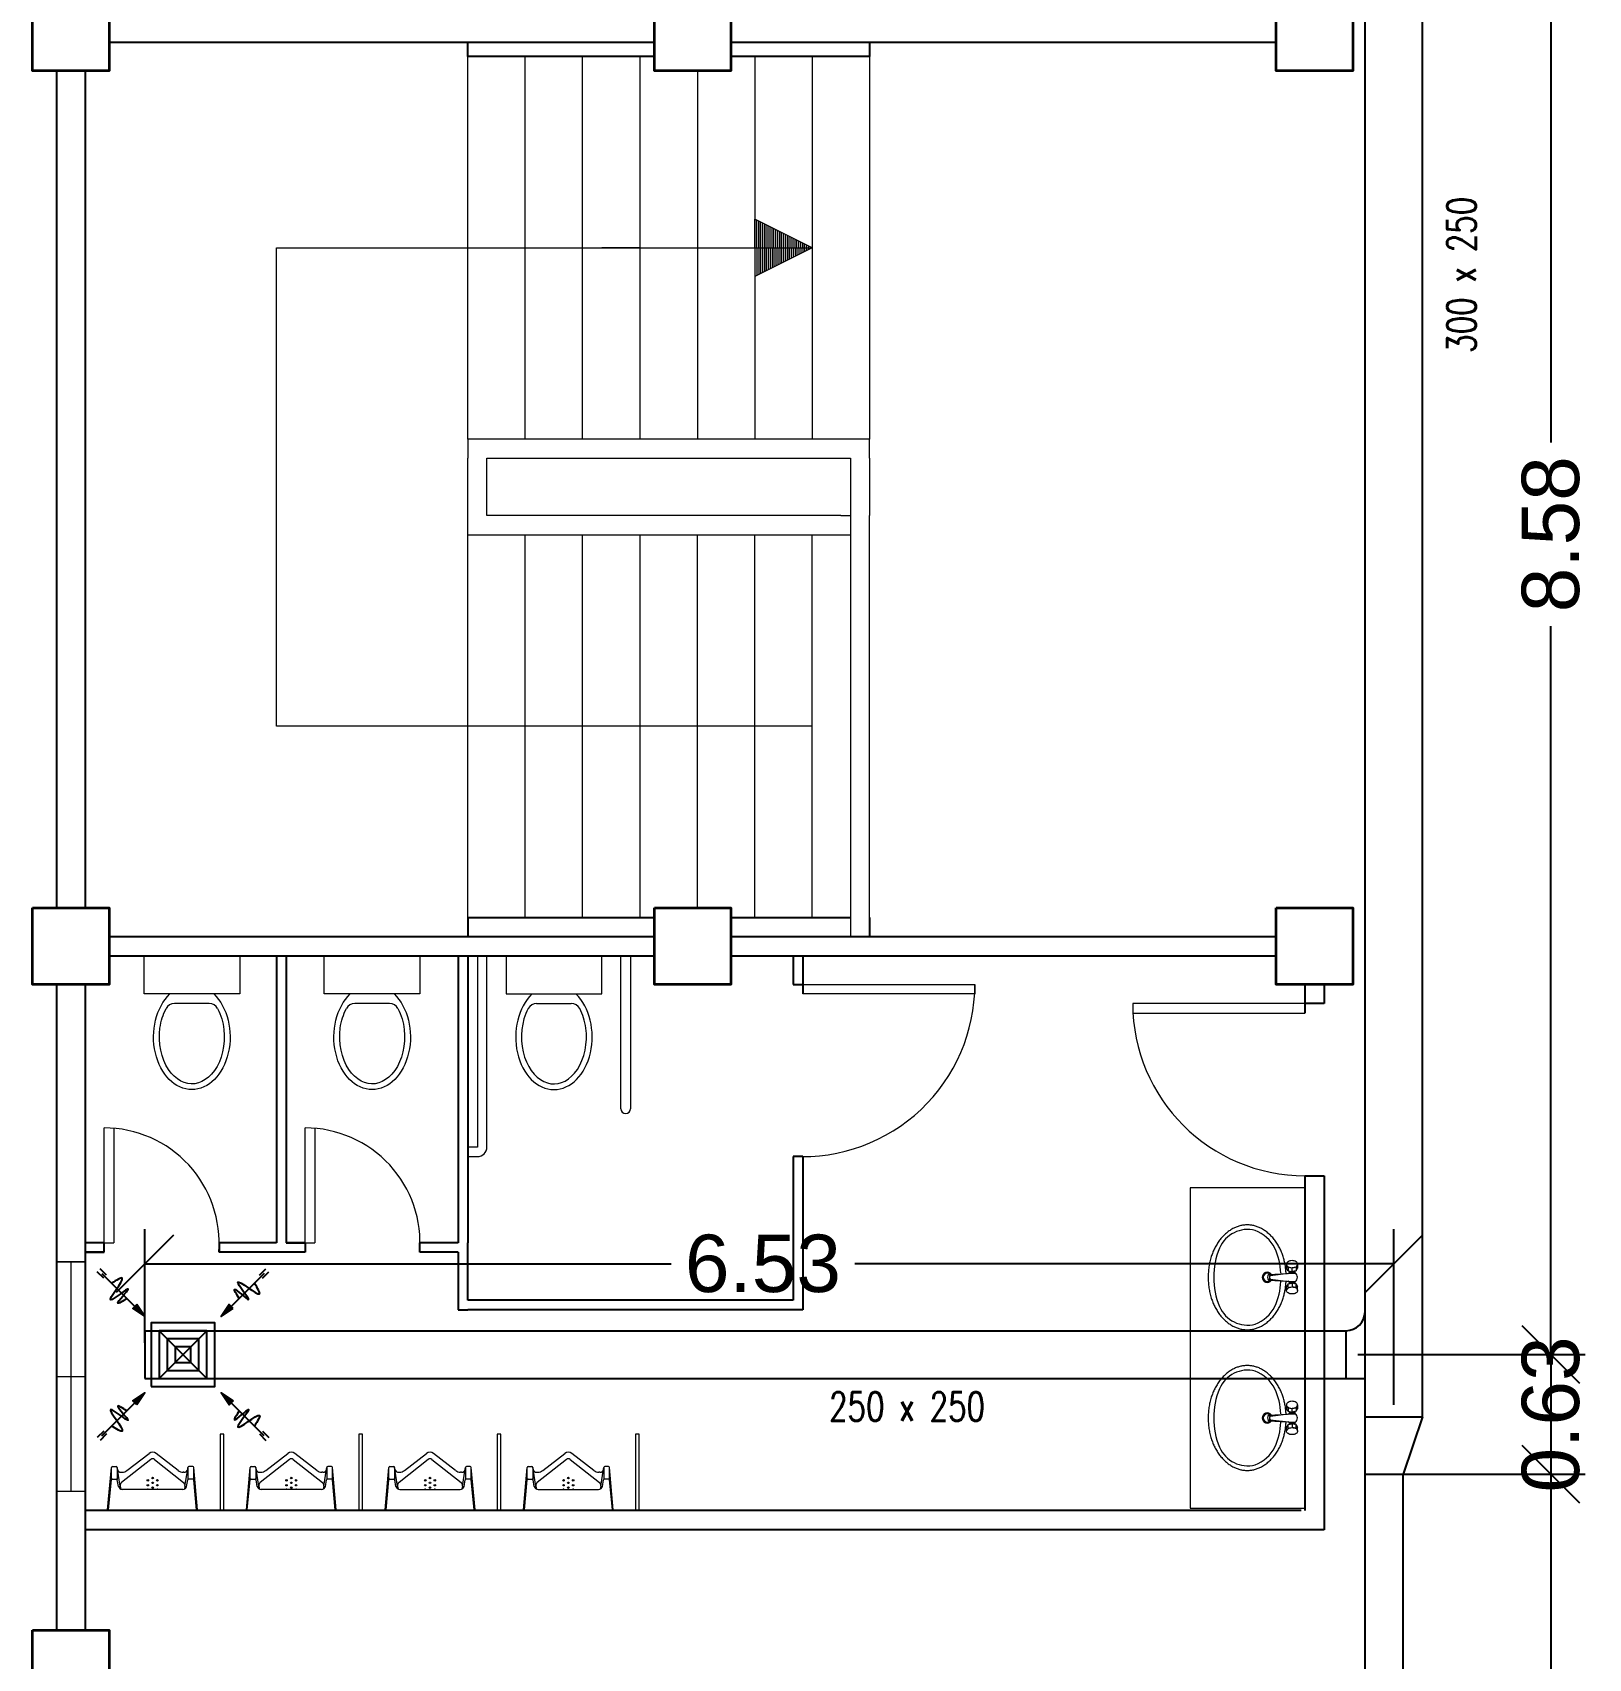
# Model space of a CAD drawing. Header units: millimetres. Extents: x 3 to 434, y 1 to 233.
# Drawn here: x 142.27 to 150.4, y 114.8 to 123.3 of the extents above; entities that cross this region are included whole.
import ezdxf

# ---------------------------------------------------------------- set-up
doc = ezdxf.new("R2010")
doc.units = ezdxf.units.MM
doc.header["$MEASUREMENT"] = 0
doc.linetypes.add('HIDDEN2', pattern=[0.1875, 0.125, -0.0625])
for name, color, linetype in [('AIR', 7, 'Continuous'), ('AIR-00', 8, 'Continuous'), ('AIR-03', 30, 'Continuous'), ('dimen', 7, 'Continuous'), ('ducting label', 7, 'Continuous'), ('exhaust', 1, 'Continuous')]:
    doc.layers.add(name, color=color, linetype=linetype)
doc.styles.add('Arch-Dim', font='simplex.shx', dxfattribs={"width": 0.75})
doc.styles.get("Standard").update_dxf_attribs({"font": 'arial.ttf'})
doc.dimstyles.new('Copy of dimension', dxfattribs={"dimtxt": 0.3, "dimasz": 0.3, "dimexe": 0.18, "dimexo": 0.0625, "dimgap": 0.09, "dimtad": 0, "dimzin": 0, "dimdsep": 46, "dimtxsty": 'Standard', "dimblk": 'OBLIQUE', "dimcen": 0.09, "dimclrd": 256, "dimclre": 256, "dimclrt": 256, "dimadec": 0, "dimazin": 0, "dimtfac": 1, "dimtofl": 0, "dimtmove": 0, "dimatfit": 3, "dimldrblk": 'OBLIQUE', "dimfxl": 1, "dimtolj": 1, "dimtzin": 0, "dimarcsym": 0})

# ---------------------------------------------------------------- blocks, each defined once
blk = doc.blocks.new('GRILL-C-IN')
at = {"layer": 'AIR-00', "ltscale": 3}
for p, q in [((-0.623, 0.601), (-0.674, 0.651)), ((-0.601, 0.623), (-0.651, 0.674)), ((0.601, 0.623), (0.651, 0.674)), ((0.623, 0.601), (0.674, 0.651)), ((-0.637, 0.637), (-0.3, 0.3)), ((0.637, 0.637), (0.3, 0.3)), ((-0.637, -0.637), (-0.3, -0.3)), ((0.637, -0.637), (0.3, -0.3)), ((-0.623, -0.601), (-0.674, -0.651)), ((-0.601, -0.623), (-0.651, -0.674)), ((0.601, -0.623), (0.651, -0.674)), ((0.623, -0.601), (0.674, -0.651))]:
    blk.add_line(p, q, dxfattribs=at)
at = {"layer": 'AIR-00', "color": 50}
for p, q in [((-0.188, 0.187), (0.187, -0.188)), ((0.187, 0.187), (-0.188, -0.188))]:
    blk.add_line(p, q, dxfattribs=at)
at = {"layer": 'AIR-00', "ltscale": 3}
for points in [[(-0.362, 0.393), (-0.393, 0.362), (-0.3, 0.3)], [(0.393, 0.362), (0.362, 0.393), (0.3, 0.3)], [(-0.362, -0.393), (-0.393, -0.362), (-0.3, -0.3)], [(0.393, -0.362), (0.362, -0.393), (0.3, -0.3)]]:
    blk.add_lwpolyline(points, close=True, dxfattribs=at)
at = {"layer": 'AIR-00', "color": 50}
for points in [[(-0.188, -0.188), (0.187, -0.188), (0.187, 0.187), (-0.188, 0.187)], [(-0.125, -0.125), (0.125, -0.125), (0.125, 0.125), (-0.125, 0.125)], [(-0.062, -0.062), (0.062, -0.062), (0.062, 0.062), (-0.062, 0.062)]]:
    blk.add_lwpolyline(points, close=True, dxfattribs=at)
at = {"layer": 'AIR-00', "ltscale": 3}
for points in [[(-0.441, 0.441), (-0.512, 0.404), (-0.432, 0.514), (-0.568, 0.43), (-0.477, 0.6), (-0.561, 0.561)], [(0.441, 0.441), (0.404, 0.512), (0.514, 0.432), (0.43, 0.568), (0.6, 0.477), (0.561, 0.561)], [(-0.441, -0.441), (-0.512, -0.404), (-0.432, -0.514), (-0.568, -0.43), (-0.477, -0.6), (-0.561, -0.561)], [(0.441, -0.441), (0.404, -0.512), (0.514, -0.432), (0.43, -0.568), (0.6, -0.477), (0.561, -0.561)]]:
    blk.add_spline(points, degree=3, dxfattribs=at)
for points in [[(-0.3, 0.3), (-0.362, 0.393), (-0.393, 0.362)], [(0.3, 0.3), (0.393, 0.362), (0.362, 0.393)], [(-0.3, -0.3), (-0.362, -0.393), (-0.393, -0.362)], [(0.3, -0.3), (0.393, -0.362), (0.362, -0.393)]]:
    blk.add_solid(points, dxfattribs=at)
at = {"layer": 'AIR-03', "color": 6}
blk.add_lwpolyline([(-0.25, -0.25), (0.25, -0.25), (0.25, 0.25), (-0.25, 0.25)], close=True, dxfattribs=at)
blk = doc.blocks.new('_Oblique')
at = {"color": 0, "linetype": 'ByBlock', "lineweight": -2}
blk.add_line((-0.5, -0.5), (0.5, 0.5), dxfattribs=at)
blk = doc.blocks.new('*D15')
at = {"layer": 'Defpoints', "color": 0, "transparency": 16777216}
for p in [(149.3846, 124.9611), (149.1346, 116.3857), (150.2056, 116.3857)]:
    blk.add_point(p, dxfattribs=at)
at = {"layer": 'dimen', "lineweight": -2, "transparency": 16777216}
for p, q in [((149.4471, 124.9611), (150.3856, 124.9611)), ((150.2056, 124.9611), (150.2056, 121.1535)), ((150.2056, 116.3857), (150.2056, 120.1932)), ((149.1971, 116.3857), (150.3856, 116.3857))]:
    blk.add_line(p, q, dxfattribs=at)
at = {"layer": 'dimen', "lineweight": -2, "transparency": 16777216, "xscale": 0.3, "yscale": 0.3, "zscale": 0.3}
for p, rotation in [((150.2056, 124.9611), 90), ((150.2056, 116.3857), 270)]:
    blk.add_blockref('_Oblique', p, dxfattribs=dict(at, rotation=rotation))
at = {"layer": 'dimen', "transparency": 16777216, "insert": (150.2056, 120.6734), "char_height": 0.3, "attachment_point": 5, "rotation": 90}
blk.add_mtext('\\A1;8.58', dxfattribs=at)
blk = doc.blocks.new('*D16')
at = {"layer": 'Defpoints', "color": 0, "transparency": 16777216}
for p in [(149.1346, 116.3857), (149.3346, 115.7607), (150.2056, 115.7607)]:
    blk.add_point(p, dxfattribs=at)
at = {"layer": 'dimen', "lineweight": -2, "transparency": 16777216}
for p, q in [((149.1971, 116.3857), (150.3856, 116.3857)), ((150.2056, 116.3857), (150.2056, 115.7607)), ((149.3971, 115.7607), (150.3856, 115.7607))]:
    blk.add_line(p, q, dxfattribs=at)
at = {"layer": 'dimen', "lineweight": -2, "transparency": 16777216, "xscale": 0.3, "yscale": 0.3, "zscale": 0.3}
for p, rotation in [((150.2056, 116.3857), 90), ((150.2056, 115.7607), 270)]:
    blk.add_blockref('_Oblique', p, dxfattribs=dict(at, rotation=rotation))
at = {"layer": 'dimen', "transparency": 16777216, "insert": (150.2056, 116.0732), "char_height": 0.3, "attachment_point": 5, "rotation": 90}
blk.add_mtext('\\A1;0.63', dxfattribs=at)
blk = doc.blocks.new('*D17')
at = {"layer": 'Defpoints', "color": 0, "transparency": 16777216}
for p in [(149.3346, 115.7607), (149.5346, 111.7817), (150.2056, 111.7817)]:
    blk.add_point(p, dxfattribs=at)
at = {"layer": 'dimen', "lineweight": -2, "transparency": 16777216}
for p, q in [((149.3971, 115.7607), (150.3856, 115.7607)), ((150.2056, 115.7607), (150.2056, 114.251)), ((150.2056, 111.7817), (150.2056, 113.2914)), ((149.5971, 111.7817), (150.3856, 111.7817))]:
    blk.add_line(p, q, dxfattribs=at)
at = {"layer": 'dimen', "lineweight": -2, "transparency": 16777216, "xscale": 0.3, "yscale": 0.3, "zscale": 0.3}
for p, rotation in [((150.2056, 115.7607), 90), ((150.2056, 111.7817), 270)]:
    blk.add_blockref('_Oblique', p, dxfattribs=dict(at, rotation=rotation))
at = {"layer": 'dimen', "transparency": 16777216, "insert": (150.2056, 113.7712), "char_height": 0.3, "attachment_point": 5, "rotation": 90}
blk.add_mtext('\\A1;3.98', dxfattribs=at)
blk = doc.blocks.new('*D22')
at = {"layer": 'Defpoints', "color": 0, "transparency": 16777216}
for p in [(142.8583, 116.8607), (142.8583, 116.3857), (149.3846, 116.0607)]:
    blk.add_point(p, dxfattribs=at)
at = {"layer": 'dimen', "lineweight": -2, "transparency": 16777216}
for p, q in [((142.8583, 116.4482), (142.8583, 117.0407)), ((149.3846, 116.1232), (149.3846, 117.0407)), ((142.8583, 116.8607), (145.6076, 116.8607)), ((149.3846, 116.8607), (146.5685, 116.8607))]:
    blk.add_line(p, q, dxfattribs=at)
at = {"layer": 'dimen', "lineweight": -2, "transparency": 16777216, "xscale": 0.3, "yscale": 0.3, "zscale": 0.3, "rotation": 180}
blk.add_blockref('_Oblique', (142.8583, 116.8607), dxfattribs=at)
at = {"layer": 'dimen', "lineweight": -2, "transparency": 16777216, "xscale": 0.3, "yscale": 0.3, "zscale": 0.3}
blk.add_blockref('_Oblique', (149.3846, 116.8607), dxfattribs=at)
at = {"layer": 'dimen', "transparency": 16777216, "insert": (146.088, 116.8607), "char_height": 0.3, "attachment_point": 5}
blk.add_mtext('\\A1;6.53', dxfattribs=at)

msp = doc.modelspace()

# ---------------------------------------------------------------- linework, layer by layer
at = {"color": 8, "lineweight": 25}
for p, q in [((142.6708, 123.2456), (145.5208, 123.2456)), ((145.9208, 123.2456), (148.7708, 123.2456)), ((142.3958, 123.0956), (142.3958, 118.7206)), ((142.5458, 123.0956), (142.5458, 118.7206)), ((142.6708, 118.5706), (145.5208, 118.5706)), ((145.9208, 118.5706), (148.7708, 118.5706)), ((142.6708, 118.4706), (145.5208, 118.4706)), ((143.5458, 118.4706), (143.5458, 116.9706)), ((143.5958, 118.4706), (143.5958, 116.9706)), ((144.4958, 118.4706), (144.4958, 116.9706)), ((144.5458, 118.4706), (144.5458, 116.9706)), ((145.9208, 118.4706), (148.7708, 118.4706)), ((146.2458, 118.4706), (146.2458, 118.3206)), ((146.2958, 118.4706), (146.2958, 118.2706)), ((142.3958, 118.3206), (142.3958, 114.9456)), ((142.5458, 118.3206), (142.5458, 114.9456)), ((146.2458, 118.3206), (146.2958, 118.3206)), ((148.9208, 118.3206), (148.9208, 118.1706)), ((149.0208, 118.3206), (149.0208, 118.2206)), ((149.0208, 118.2206), (148.9208, 118.2206)), ((146.2458, 117.422), (146.2458, 116.6706)), ((146.2958, 117.4206), (146.2458, 117.4206)), ((146.2958, 117.4206), (146.2958, 116.6206)), ((148.9208, 117.3206), (148.9208, 115.5706)), ((148.9208, 117.3206), (149.0208, 117.3206)), ((149.0208, 117.3206), (149.0208, 115.4706)), ((142.6458, 116.9706), (142.5458, 116.9706)), ((142.6458, 116.9206), (142.6458, 116.9706)), ((143.5458, 116.9706), (143.2437, 116.9706)), ((143.2458, 116.9706), (143.2458, 116.9206)), ((143.6958, 116.9706), (143.5958, 116.9706)), ((143.5958, 116.9706), (143.6958, 116.9706)), ((143.6958, 116.9706), (143.6958, 116.9206)), ((144.4958, 116.9706), (144.2958, 116.9706)), ((144.2958, 116.9206), (144.2958, 116.9706)), ((144.5458, 116.6706), (144.5458, 116.9706)), ((142.6458, 116.9206), (142.5458, 116.9206)), ((142.5458, 116.9206), (142.6458, 116.9206)), ((143.5458, 116.9206), (143.2458, 116.9206)), ((143.6958, 116.9206), (143.5458, 116.9206)), ((144.4958, 116.9206), (144.2958, 116.9206)), ((144.4958, 116.9206), (144.4958, 116.6206)), ((144.4958, 116.6206), (144.5458, 116.6206)), ((146.2458, 116.6706), (144.5458, 116.6706)), ((146.2958, 116.6206), (144.5458, 116.6206)), ((148.9008, 115.5706), (142.5458, 115.5706)), ((149.0208, 115.4706), (142.5458, 115.4706))]:
    msp.add_line(p, q, dxfattribs=at)
at = {"color": 8, "lineweight": -2}
for p, q in [((144.5458, 123.1706), (144.5458, 123.2456)), ((146.6458, 123.2456), (146.6458, 123.1706)), ((145.5208, 123.1706), (144.5458, 123.1706)), ((146.6458, 123.1706), (145.9208, 123.1706)), ((144.5458, 118.6706), (144.5458, 118.5706)), ((144.5458, 118.6706), (145.5208, 118.6706)), ((145.9208, 118.6706), (146.5458, 118.6706)), ((146.6458, 118.6706), (146.6458, 118.5706)), ((142.5458, 115.5706), (142.5458, 115.4706))]:
    msp.add_line(p, q, dxfattribs=at)
at = {"color": 8, "lineweight": 9}
for p, q in [((144.5458, 121.1706), (144.5458, 123.1706)), ((144.8458, 121.1706), (144.8458, 123.1706)), ((145.1458, 121.1706), (145.1458, 123.1706)), ((145.4458, 121.1706), (145.4458, 123.1706)), ((146.0458, 123.1706), (146.0458, 121.1706)), ((146.3458, 123.1706), (146.3458, 121.1706)), ((146.6458, 123.1706), (146.6458, 121.1706)), ((145.7458, 123.0956), (145.7458, 121.1706)), ((146.0458, 122.1706), (146.0458, 122.3206)), ((146.3458, 122.1706), (146.0458, 122.3206)), ((146.0558, 122.1706), (146.0558, 122.3156)), ((146.0658, 122.1706), (146.0658, 122.3106)), ((146.0758, 122.1706), (146.0758, 122.3056)), ((146.0858, 122.1706), (146.0858, 122.3006)), ((146.0958, 122.1706), (146.0958, 122.2956)), ((146.1058, 122.1706), (146.1058, 122.2906)), ((146.1158, 122.1706), (146.1158, 122.2856)), ((146.1258, 122.1706), (146.1258, 122.2806)), ((146.1358, 122.1706), (146.1358, 122.2756)), ((146.1458, 122.1706), (146.1458, 122.2706)), ((146.1558, 122.1706), (146.1558, 122.2656)), ((146.1658, 122.1706), (146.1658, 122.2606)), ((146.1758, 122.1706), (146.1758, 122.2556)), ((146.1858, 122.1706), (146.1858, 122.2506)), ((146.1958, 122.1706), (146.1958, 122.2456)), ((146.2058, 122.1706), (146.2058, 122.2406)), ((146.2158, 122.1706), (146.2158, 122.2356)), ((146.2258, 122.1706), (146.2258, 122.2306)), ((146.2358, 122.1706), (146.2358, 122.2256)), ((146.2458, 122.1706), (146.2458, 122.2206)), ((146.2558, 122.1706), (146.2558, 122.2156)), ((146.2658, 122.1706), (146.2658, 122.2106)), ((146.2758, 122.1706), (146.2758, 122.2056)), ((146.2858, 122.1706), (146.2858, 122.2006)), ((143.5458, 119.6706), (143.5458, 122.1706)), ((143.5458, 122.1706), (146.0458, 122.1706)), ((145.4458, 122.1706), (145.2458, 122.1706)), ((145.4458, 122.1706), (145.6458, 122.1706)), ((146.0458, 122.1706), (146.3458, 122.1706)), ((146.0458, 122.1706), (146.0458, 122.0206)), ((146.3458, 122.1706), (146.0458, 122.0206)), ((146.0558, 122.1706), (146.0558, 122.0256)), ((146.0658, 122.1706), (146.0658, 122.0306)), ((146.0758, 122.1706), (146.0758, 122.0356)), ((146.0858, 122.1706), (146.0858, 122.0406)), ((146.0958, 122.1706), (146.0958, 122.0456)), ((146.1058, 122.1706), (146.1058, 122.0506)), ((146.1158, 122.1706), (146.1158, 122.0556)), ((146.1258, 122.1706), (146.1258, 122.0606)), ((146.1358, 122.1706), (146.1358, 122.0656)), ((146.1458, 122.1706), (146.1458, 122.0706)), ((146.1558, 122.1706), (146.1558, 122.0756)), ((146.1658, 122.1706), (146.1658, 122.0806)), ((146.1758, 122.1706), (146.1758, 122.0856)), ((146.1858, 122.1706), (146.1858, 122.0906)), ((146.1958, 122.1706), (146.1958, 122.0956)), ((146.2058, 122.1706), (146.2058, 122.1006)), ((146.2158, 122.1706), (146.2158, 122.1056)), ((146.2258, 122.1706), (146.2258, 122.1106)), ((146.2358, 122.1706), (146.2358, 122.1156)), ((146.2458, 122.1706), (146.2458, 122.1206)), ((146.2558, 122.1706), (146.2558, 122.1256)), ((146.2658, 122.1706), (146.2658, 122.1306)), ((146.2758, 122.1706), (146.2758, 122.1356)), ((146.2858, 122.1706), (146.2858, 122.1406)), ((146.2958, 122.1706), (146.2958, 122.1956)), ((146.2958, 122.1706), (146.2958, 122.1456)), ((146.3058, 122.1706), (146.3058, 122.1906)), ((146.3058, 122.1706), (146.3058, 122.1506)), ((146.3158, 122.1706), (146.3158, 122.1856)), ((146.3158, 122.1706), (146.3158, 122.1556)), ((146.3258, 122.1706), (146.3258, 122.1806)), ((146.3258, 122.1706), (146.3258, 122.1606)), ((146.3358, 122.1706), (146.3358, 122.1756)), ((146.3358, 122.1706), (146.3358, 122.1656)), ((146.6458, 121.1706), (144.5458, 121.1706)), ((144.5458, 121.1706), (144.5458, 121.0706)), ((146.6458, 121.0706), (146.6458, 121.1706)), ((144.5458, 120.7706), (144.5458, 121.0706)), ((144.6458, 120.7706), (144.6458, 121.0706)), ((144.6458, 121.0706), (146.4958, 121.0706)), ((146.4958, 121.0706), (146.5458, 121.0706)), ((146.5458, 121.0706), (146.5458, 120.7706)), ((146.6458, 121.0706), (146.6458, 120.7706)), ((144.5458, 118.6706), (144.5458, 120.7706)), ((146.4958, 120.7706), (144.6458, 120.7706)), ((146.4958, 120.7706), (146.5458, 120.7706)), ((146.5458, 120.7706), (146.5458, 118.5706)), ((146.6458, 120.6706), (146.6458, 120.7706)), ((144.5458, 120.6706), (146.5458, 120.6706)), ((144.8458, 118.6706), (144.8458, 120.6706)), ((145.1458, 118.6706), (145.1458, 120.6706)), ((145.4458, 118.6706), (145.4458, 120.6706)), ((145.7458, 118.7206), (145.7458, 120.6706)), ((146.0458, 118.6706), (146.0458, 120.6706)), ((146.3458, 118.6706), (146.3458, 120.6706)), ((146.6458, 118.6706), (146.6458, 120.6706)), ((144.5458, 119.6706), (143.5458, 119.6706)), ((146.3458, 119.6706), (144.5458, 119.6706)), ((142.8534, 118.2706), (142.8534, 118.4706)), ((142.8534, 118.4706), (143.3534, 118.4706)), ((143.3534, 118.4706), (143.3534, 118.2706)), ((143.7958, 118.2706), (143.7958, 118.4706)), ((143.7958, 118.4706), (144.2958, 118.4706)), ((144.2958, 118.4706), (144.2958, 118.2706)), ((144.5958, 118.4706), (144.5958, 117.7706)), ((144.6458, 117.4706), (144.6458, 118.4706)), ((144.7458, 118.4706), (144.7458, 118.2706)), ((145.2458, 118.4706), (144.7458, 118.4706)), ((145.2458, 118.2706), (145.2458, 118.4706)), ((145.3458, 117.6706), (145.3458, 118.4706)), ((145.3958, 118.4706), (145.3958, 117.7706)), ((143.3534, 118.2706), (142.8534, 118.2706)), ((143.194, 118.2206), (143.013, 118.2206)), ((144.2958, 118.2706), (143.7958, 118.2706)), ((144.1364, 118.2206), (143.9554, 118.2206)), ((144.7458, 118.2706), (145.2458, 118.2706)), ((144.9052, 118.2206), (145.0862, 118.2206)), ((144.5958, 117.7706), (144.5958, 117.4706)), ((145.3958, 117.7706), (145.3958, 117.6706)), ((144.5958, 117.4706), (144.5458, 117.4706)), ((144.5458, 117.4706), (144.5458, 117.4206)), ((144.5458, 117.4206), (144.5958, 117.4206)), ((142.5458, 116.8706), (142.3958, 116.8706)), ((142.4708, 116.8706), (142.4708, 115.6706)), ((148.8246, 116.8584), (148.8246, 116.8371)), ((148.8331, 116.8426), (148.8246, 116.8553)), ((148.8741, 116.8426), (148.8826, 116.8553)), ((148.8826, 116.8584), (148.8826, 116.8371)), ((148.7387, 116.7996), (148.7294, 116.8038)), ((148.7387, 116.7798), (148.7294, 116.7756)), ((148.7299, 116.804), (148.8297, 116.8101)), ((148.7299, 116.7754), (148.8297, 116.7693)), ((148.7394, 116.7998), (148.8351, 116.8107)), ((148.7394, 116.7796), (148.8351, 116.7687)), ((148.8331, 116.8244), (148.8246, 116.8371)), ((148.8331, 116.8426), (148.8536, 116.8389)), ((148.8331, 116.8426), (148.8331, 116.8244)), ((148.8331, 116.8244), (148.8536, 116.8207)), ((148.8351, 116.8107), (148.8706, 116.812)), ((148.8351, 116.7687), (148.8706, 116.7674)), ((148.8396, 116.8215), (148.8396, 116.818)), ((148.8396, 116.7579), (148.8396, 116.7614)), ((148.8741, 116.8426), (148.8536, 116.8389)), ((148.8536, 116.8207), (148.8536, 116.8389)), ((148.8741, 116.8244), (148.8536, 116.8207)), ((148.8676, 116.8215), (148.8676, 116.818)), ((148.8676, 116.7579), (148.8676, 116.7614)), ((148.8741, 116.8426), (148.8741, 116.8244)), ((148.8741, 116.8244), (148.8826, 116.8371)), ((148.8331, 116.755), (148.8246, 116.7423)), ((148.8246, 116.721), (148.8246, 116.7423)), ((148.8331, 116.7368), (148.8246, 116.7241)), ((148.8331, 116.755), (148.8536, 116.7587)), ((148.8331, 116.7368), (148.8331, 116.755)), ((148.8331, 116.7368), (148.8536, 116.7405)), ((148.8536, 116.7587), (148.8536, 116.7405)), ((148.8741, 116.755), (148.8536, 116.7587)), ((148.8741, 116.7368), (148.8536, 116.7405)), ((148.8741, 116.755), (148.8826, 116.7423)), ((148.8741, 116.7368), (148.8741, 116.755)), ((148.8741, 116.7368), (148.8826, 116.7241)), ((148.8826, 116.721), (148.8826, 116.7423)), ((142.3958, 116.2706), (142.5458, 116.2706)), ((148.8246, 116.1233), (148.8246, 116.1021)), ((148.8331, 116.1075), (148.8246, 116.1202)), ((148.8331, 116.0894), (148.8246, 116.1021)), ((148.8331, 116.1075), (148.8536, 116.1038)), ((148.8331, 116.1075), (148.8331, 116.0894)), ((148.8331, 116.0894), (148.8536, 116.0856)), ((148.8396, 116.0864), (148.8396, 116.0829)), ((148.8741, 116.1075), (148.8536, 116.1038)), ((148.8536, 116.0856), (148.8536, 116.1038)), ((148.8741, 116.0894), (148.8536, 116.0856)), ((148.8676, 116.0864), (148.8676, 116.0829)), ((148.8741, 116.1075), (148.8826, 116.1202)), ((148.8741, 116.1075), (148.8741, 116.0894)), ((148.8741, 116.0894), (148.8826, 116.1021)), ((148.8826, 116.1233), (148.8826, 116.1021)), ((148.7387, 116.0645), (148.7294, 116.0687)), ((148.7387, 116.0448), (148.7294, 116.0405)), ((148.7299, 116.0689), (148.8297, 116.075)), ((148.7299, 116.0404), (148.8297, 116.0342)), ((148.7394, 116.0647), (148.8351, 116.0756)), ((148.7394, 116.0445), (148.8351, 116.0336)), ((148.8331, 116.0199), (148.8246, 116.0072)), ((148.8246, 115.9859), (148.8246, 116.0072)), ((148.8331, 116.0017), (148.8246, 115.989)), ((148.8331, 116.0199), (148.8536, 116.0236)), ((148.8331, 116.0017), (148.8331, 116.0199)), ((148.8331, 116.0017), (148.8536, 116.0054)), ((148.8351, 116.0756), (148.8706, 116.0769)), ((148.8351, 116.0336), (148.8706, 116.0324)), ((148.8396, 116.0229), (148.8396, 116.0263)), ((148.8536, 116.0236), (148.8536, 116.0054)), ((148.8741, 116.0199), (148.8536, 116.0236)), ((148.8741, 116.0017), (148.8536, 116.0054)), ((148.8676, 116.0229), (148.8676, 116.0263)), ((148.8741, 116.0017), (148.8741, 116.0199)), ((148.8741, 116.0199), (148.8826, 116.0072)), ((148.8741, 116.0017), (148.8826, 115.989)), ((148.8826, 115.9859), (148.8826, 116.0072)), ((142.8888, 115.8378), (142.7361, 115.7177)), ((142.7643, 115.7796), (142.8802, 115.8695)), ((142.9078, 115.8378), (143.0604, 115.7177)), ((143.0322, 115.7796), (142.9164, 115.8695)), ((143.6138, 115.8378), (143.4611, 115.7177)), ((143.4893, 115.7796), (143.6052, 115.8695)), ((143.6328, 115.8378), (143.7854, 115.7177)), ((143.7572, 115.7796), (143.6414, 115.8695)), ((144.3388, 115.8378), (144.1861, 115.7177)), ((144.2143, 115.7796), (144.3302, 115.8695)), ((144.3578, 115.8378), (144.5104, 115.7177)), ((144.4822, 115.7796), (144.3664, 115.8695)), ((145.0616, 115.8378), (144.909, 115.7177)), ((144.9372, 115.7796), (145.053, 115.8695)), ((145.0806, 115.8378), (145.2332, 115.7177)), ((145.205, 115.7796), (145.0892, 115.8695)), ((142.6633, 115.5738), (142.6833, 115.7956)), ((142.6833, 115.7323), (142.6833, 115.7956)), ((142.6883, 115.8006), (142.7083, 115.8006)), ((142.7146, 115.7873), (142.7133, 115.7956)), ((142.7133, 115.7956), (142.7133, 115.7333)), ((142.7291, 115.699), (142.7146, 115.7873)), ((142.7344, 115.7706), (142.739, 115.7706)), ((143.0622, 115.7706), (143.0576, 115.7706)), ((143.0675, 115.699), (143.0819, 115.7873)), ((143.0819, 115.7873), (143.0833, 115.7956)), ((143.0833, 115.7956), (143.0833, 115.7333)), ((143.1083, 115.8006), (143.0883, 115.8006)), ((143.1133, 115.7323), (143.1133, 115.7956)), ((143.1333, 115.5738), (143.1133, 115.7956)), ((143.3883, 115.5738), (143.4083, 115.7956)), ((143.4083, 115.7323), (143.4083, 115.7956)), ((143.4133, 115.8006), (143.4333, 115.8006)), ((143.4396, 115.7873), (143.4383, 115.7956)), ((143.4383, 115.7956), (143.4383, 115.7333)), ((143.4541, 115.699), (143.4396, 115.7873)), ((143.4594, 115.7706), (143.464, 115.7706)), ((143.7872, 115.7706), (143.7826, 115.7706)), ((143.7925, 115.699), (143.8069, 115.7873)), ((143.8069, 115.7873), (143.8083, 115.7956)), ((143.8083, 115.7956), (143.8083, 115.7333)), ((143.8333, 115.8006), (143.8133, 115.8006)), ((143.8383, 115.7323), (143.8383, 115.7956)), ((143.8583, 115.5738), (143.8383, 115.7956)), ((144.1133, 115.5738), (144.1333, 115.7956)), ((144.1333, 115.7323), (144.1333, 115.7956)), ((144.1383, 115.8006), (144.1583, 115.8006)), ((144.1646, 115.7873), (144.1633, 115.7956)), ((144.1633, 115.7956), (144.1633, 115.7333)), ((144.1791, 115.699), (144.1646, 115.7873)), ((144.1844, 115.7706), (144.189, 115.7706)), ((144.5122, 115.7706), (144.5076, 115.7706)), ((144.5175, 115.699), (144.5319, 115.7873)), ((144.5319, 115.7873), (144.5333, 115.7956)), ((144.5333, 115.7956), (144.5333, 115.7333)), ((144.5583, 115.8006), (144.5383, 115.8006)), ((144.5633, 115.7323), (144.5633, 115.7956)), ((144.5833, 115.5738), (144.5633, 115.7956)), ((144.8361, 115.5738), (144.8561, 115.7956)), ((144.8561, 115.7323), (144.8561, 115.7956)), ((144.8611, 115.8006), (144.8811, 115.8006)), ((144.8874, 115.7873), (144.8861, 115.7956)), ((144.8861, 115.7956), (144.8861, 115.7333)), ((144.9019, 115.699), (144.8874, 115.7873)), ((144.9072, 115.7706), (144.9118, 115.7706)), ((145.235, 115.7706), (145.2304, 115.7706)), ((145.2403, 115.699), (145.2547, 115.7873)), ((145.2547, 115.7873), (145.2561, 115.7956)), ((145.2561, 115.7956), (145.2561, 115.7333)), ((145.2811, 115.8006), (145.2611, 115.8006)), ((145.2861, 115.7323), (145.2861, 115.7956)), ((145.3061, 115.5738), (145.2861, 115.7956)), ((142.5458, 115.6706), (142.3958, 115.6706)), ((142.6683, 115.5737), (142.683, 115.7309)), ((142.688, 115.7356), (142.7091, 115.7356)), ((142.7203, 115.697), (142.714, 115.7315)), ((142.7291, 115.699), (142.7318, 115.6823)), ((143.0566, 115.6806), (142.74, 115.6806)), ((143.0675, 115.699), (143.0648, 115.6823)), ((143.0763, 115.697), (143.0825, 115.7315)), ((143.1086, 115.7356), (143.0875, 115.7356)), ((143.1283, 115.5737), (143.1136, 115.7309)), ((143.3933, 115.5737), (143.408, 115.7309)), ((143.413, 115.7356), (143.4341, 115.7356)), ((143.4453, 115.697), (143.439, 115.7315)), ((143.4541, 115.699), (143.4568, 115.6823)), ((143.7816, 115.6806), (143.465, 115.6806)), ((143.7925, 115.699), (143.7898, 115.6823)), ((143.8013, 115.697), (143.8075, 115.7315)), ((143.8336, 115.7356), (143.8125, 115.7356)), ((143.8533, 115.5737), (143.8386, 115.7309)), ((144.1183, 115.5737), (144.133, 115.7309)), ((144.138, 115.7356), (144.1591, 115.7356)), ((144.1703, 115.697), (144.164, 115.7315)), ((144.1791, 115.699), (144.1818, 115.6823)), ((144.19, 115.6806), (144.5066, 115.6806)), ((144.5175, 115.699), (144.5148, 115.6823)), ((144.5263, 115.697), (144.5325, 115.7315)), ((144.5586, 115.7356), (144.5375, 115.7356)), ((144.5783, 115.5737), (144.5636, 115.7309)), ((144.8411, 115.5737), (144.8558, 115.7309)), ((144.8608, 115.7356), (144.8819, 115.7356)), ((144.8931, 115.697), (144.8868, 115.7315)), ((144.9019, 115.699), (144.9046, 115.6823)), ((144.9128, 115.6806), (145.2294, 115.6806)), ((145.2403, 115.699), (145.2376, 115.6823)), ((145.2491, 115.697), (145.2553, 115.7315)), ((145.2814, 115.7356), (145.2603, 115.7356)), ((145.3011, 115.5737), (145.2864, 115.7309)), ((142.6712, 115.5706), (142.6663, 115.5706)), ((143.1253, 115.5706), (142.6712, 115.5706)), ((142.8123, 115.5706), (142.7423, 115.5706)), ((143.1253, 115.5706), (143.1303, 115.5706)), ((143.3962, 115.5706), (143.3913, 115.5706)), ((143.8503, 115.5706), (143.3962, 115.5706)), ((143.5373, 115.5706), (143.4673, 115.5706)), ((143.8503, 115.5706), (143.8553, 115.5706)), ((144.1212, 115.5706), (144.1163, 115.5706)), ((144.1212, 115.5706), (144.5753, 115.5706)), ((144.4343, 115.5706), (144.5043, 115.5706)), ((144.5753, 115.5706), (144.5803, 115.5706)), ((144.8441, 115.5706), (144.8391, 115.5706)), ((144.8441, 115.5706), (145.2981, 115.5706)), ((145.1571, 115.5706), (145.2271, 115.5706)), ((145.2981, 115.5706), (145.3031, 115.5706))]:
    msp.add_line(p, q, dxfattribs=at)
at = {"color": 8, "lineweight": 13}
for p, q in [((146.2958, 118.3206), (146.2958, 118.2706)), ((146.2958, 118.3206), (147.1958, 118.3206)), ((147.1958, 118.3206), (147.1958, 118.2706)), ((147.1958, 118.2706), (146.2958, 118.2706)), ((148.9208, 118.2206), (148.0208, 118.2206)), ((148.0208, 118.2206), (148.0208, 118.1706)), ((148.9208, 118.1706), (148.9208, 118.2206)), ((148.0208, 118.1706), (148.9208, 118.1706)), ((142.6458, 116.9706), (142.6458, 117.5706)), ((142.6958, 117.5706), (142.6958, 116.9706)), ((143.6958, 116.9706), (143.6958, 117.5706)), ((143.7458, 117.5706), (143.7458, 116.9706)), ((142.6458, 116.9706), (142.6958, 116.9706)), ((143.2437, 116.9706), (143.2458, 116.9706)), ((143.6958, 116.9706), (143.7458, 116.9706))]:
    msp.add_line(p, q, dxfattribs=at)
at = {"color": 8, "lineweight": 35}
for points in [[(142.2708, 123.4956), (142.6708, 123.4956), (142.6708, 123.0956), (142.2708, 123.0956)], [(145.5208, 123.4956), (145.9208, 123.4956), (145.9208, 123.0956), (145.5208, 123.0956)], [(148.7708, 123.4956), (149.1708, 123.4956), (149.1708, 123.0956), (148.7708, 123.0956)], [(142.2708, 118.7206), (142.6708, 118.7206), (142.6708, 118.3206), (142.2708, 118.3206)], [(145.5208, 118.7206), (145.9208, 118.7206), (145.9208, 118.3206), (145.5208, 118.3206)], [(148.7708, 118.7206), (149.1708, 118.7206), (149.1708, 118.3206), (148.7708, 118.3206)], [(142.2708, 114.9456), (142.6708, 114.9456), (142.6708, 114.5456), (142.2708, 114.5456)]]:
    msp.add_lwpolyline(points, close=True, dxfattribs=at)
at = {"color": 8, "lineweight": 9, "ltscale": 0.4}
msp.add_lwpolyline([(148.9208, 115.5831), (148.9208, 117.2582), (148.3208, 117.2582), (148.3208, 115.5831)], close=True, dxfattribs=at)
at = {"color": 8, "lineweight": 9}
for points in [[(142.3958, 116.8706), (142.5458, 116.8706), (142.5458, 115.6706), (142.3958, 115.6706)], [(143.2708, 115.9706), (143.2508, 115.9706), (143.2508, 115.5706), (143.2708, 115.5706)], [(143.9958, 115.9706), (143.9758, 115.9706), (143.9758, 115.5706), (143.9958, 115.5706)], [(144.7186, 115.9706), (144.6986, 115.9706), (144.6986, 115.5706), (144.7186, 115.5706)], [(145.4414, 115.9706), (145.4214, 115.9706), (145.4214, 115.5706), (145.4414, 115.5706)]]:
    msp.add_lwpolyline(points, close=True, dxfattribs=at)
for points in [[(148.8246, 116.8584, 0.145837), (148.8265, 116.8519, 0.107165), (148.8331, 116.8454, 0.077149), (148.842, 116.8416, 0.064217), (148.8536, 116.8401, 0.064217), (148.8652, 116.8416, 0.077149), (148.8741, 116.8454, 0.107165), (148.8806, 116.8519, 0.145837), (148.8826, 116.8584, 0.145837), (148.8806, 116.865, 0.107165), (148.8741, 116.8714, 0.077149), (148.8652, 116.8753, 0.064217), (148.8536, 116.8768, 0.064217), (148.842, 116.8753, 0.077149), (148.8331, 116.8714, 0.107165), (148.8265, 116.865, 0.145837)], [(148.8246, 116.721, -0.145837), (148.8265, 116.7275, -0.107165), (148.8331, 116.734, -0.077149), (148.842, 116.7379, -0.064217), (148.8536, 116.7394, -0.064217), (148.8652, 116.7379, -0.077149), (148.8741, 116.734, -0.107165), (148.8806, 116.7275, -0.145837), (148.8826, 116.721, -0.145837), (148.8806, 116.7145, -0.107165), (148.8741, 116.708, -0.077149), (148.8652, 116.7041, -0.064217), (148.8536, 116.7026, -0.064217), (148.842, 116.7041, -0.077149), (148.8331, 116.708, -0.107165), (148.8265, 116.7145, -0.145837)], [(148.8246, 116.1233, 0.145837), (148.8265, 116.1168, 0.107165), (148.8331, 116.1104, 0.077149), (148.842, 116.1065, 0.064217), (148.8536, 116.105, 0.064217), (148.8652, 116.1065, 0.077149), (148.8741, 116.1104, 0.107165), (148.8806, 116.1168, 0.145837), (148.8826, 116.1233, 0.145837), (148.8806, 116.1299, 0.107165), (148.8741, 116.1363, 0.077149), (148.8652, 116.1402, 0.064217), (148.8536, 116.1417, 0.064217), (148.842, 116.1402, 0.077149), (148.8331, 116.1363, 0.107165), (148.8265, 116.1299, 0.145837)], [(148.8246, 115.9859, -0.145837), (148.8265, 115.9924, -0.107165), (148.8331, 115.9989, -0.077149), (148.842, 116.0028, -0.064217), (148.8536, 116.0043, -0.064217), (148.8652, 116.0028, -0.077149), (148.8741, 115.9989, -0.107165), (148.8806, 115.9924, -0.145837), (148.8826, 115.9859, -0.145837), (148.8806, 115.9794, -0.107165), (148.8741, 115.9729, -0.077149), (148.8652, 115.969, -0.064217), (148.8536, 115.9675, -0.064217), (148.842, 115.969, -0.077149), (148.8331, 115.9729, -0.107165), (148.8265, 115.9794, -0.145837)]]:
    msp.add_lwpolyline(points, format="xyb", close=True, dxfattribs=at)
for points in [[(148.8382, 116.8235, 0.035268), (148.8387, 116.8227, 0.107165), (148.8423, 116.8191, 0.077149), (148.8472, 116.817, 0.064217), (148.8536, 116.8162, 0.064217)], [(148.8382, 116.7559, -0.035268), (148.8387, 116.7567, -0.107165), (148.8423, 116.7603, -0.077149), (148.8472, 116.7624, -0.064217), (148.8536, 116.7632, -0.064217)], [(148.8397, 116.8232, 0.046803), (148.8416, 116.8218, 0.077149), (148.8468, 116.8195, 0.064217), (148.8536, 116.8186, 0.064217), (148.8604, 116.8195, 0.077149), (148.8656, 116.8218, 0.046803), (148.8675, 116.8232, 0.145837)], [(148.84, 116.821, 0.047218), (148.8405, 116.82, 0.107177), (148.8437, 116.8168, 0.077931), (148.848, 116.8149, 0.065152), (148.8536, 116.8142, 0.065152), (148.8592, 116.8149, 0.077931), (148.8635, 116.8168, 0.107177), (148.8666, 116.82, 0.047218), (148.8672, 116.821, 0.144081)], [(148.84, 116.7584, -0.047218), (148.8405, 116.7594, -0.107177), (148.8437, 116.7626, -0.077931), (148.848, 116.7645, -0.065152), (148.8536, 116.7652, -0.065152), (148.8592, 116.7645, -0.077931), (148.8635, 116.7626, -0.107177), (148.8666, 116.7594, -0.047218), (148.8672, 116.7584, -0.144081)], [(148.8536, 116.8162, 0.064217), (148.86, 116.817, 0.077149), (148.8649, 116.8191, 0.107165), (148.8685, 116.8227, 0.035268), (148.869, 116.8235, 0.145837)], [(148.8536, 116.7632, -0.064217), (148.86, 116.7624, -0.077149), (148.8649, 116.7603, -0.107165), (148.8685, 116.7567, -0.035268), (148.869, 116.7559, -0.145837)], [(148.8397, 116.7562, -0.046803), (148.8416, 116.7576, -0.077149), (148.8468, 116.7599, -0.064217), (148.8536, 116.7608, -0.064217), (148.8604, 116.7599, -0.077149), (148.8656, 116.7576, -0.046803), (148.8675, 116.7562, -0.145837)], [(148.8382, 116.0884, 0.035268), (148.8387, 116.0876, 0.107165), (148.8423, 116.0841, 0.077149), (148.8472, 116.0819, 0.064217), (148.8536, 116.0811, 0.064217)], [(148.8397, 116.0882, 0.046803), (148.8416, 116.0867, 0.077149), (148.8468, 116.0844, 0.064217), (148.8536, 116.0836, 0.064217), (148.8604, 116.0844, 0.077149), (148.8656, 116.0867, 0.046803), (148.8675, 116.0882, 0.145837)], [(148.84, 116.0859, 0.047218), (148.8405, 116.0849, 0.107177), (148.8437, 116.0818, 0.077931), (148.848, 116.0799, 0.065152), (148.8536, 116.0791, 0.065152), (148.8592, 116.0799, 0.077931), (148.8635, 116.0818, 0.107177), (148.8666, 116.0849, 0.047218), (148.8672, 116.0859, 0.144081)], [(148.8536, 116.0811, 0.064217), (148.86, 116.0819, 0.077149), (148.8649, 116.0841, 0.107165), (148.8685, 116.0876, 0.035268), (148.869, 116.0884, 0.145837)], [(148.8382, 116.0208, -0.035268), (148.8387, 116.0216, -0.107165), (148.8423, 116.0252, -0.077149), (148.8472, 116.0273, -0.064217), (148.8536, 116.0282, -0.064217)], [(148.8397, 116.0211, -0.046803), (148.8416, 116.0225, -0.077149), (148.8468, 116.0248, -0.064217), (148.8536, 116.0257, -0.064217), (148.8604, 116.0248, -0.077149), (148.8656, 116.0225, -0.046803), (148.8675, 116.0211, -0.145837)], [(148.84, 116.0233, -0.047218), (148.8405, 116.0243, -0.107177), (148.8437, 116.0275, -0.077931), (148.848, 116.0294, -0.065152), (148.8536, 116.0301, -0.065152), (148.8592, 116.0294, -0.077931), (148.8635, 116.0275, -0.107177), (148.8666, 116.0243, -0.047218), (148.8672, 116.0233, -0.144081)], [(148.8536, 116.0282, -0.064217), (148.86, 116.0273, -0.077149), (148.8649, 116.0252, -0.107165), (148.8685, 116.0216, -0.035268), (148.869, 116.0208, -0.145837)]]:
    msp.add_lwpolyline(points, format="xyb", dxfattribs=at)
for centre in [(142.8983, 115.7407), (143.6233, 115.7407), (144.3483, 115.7407), (145.0711, 115.7407), (142.8733, 115.7282), (142.8733, 115.7032), (142.8983, 115.7157), (142.8983, 115.6907), (142.9233, 115.7282), (142.9233, 115.7032), (143.5983, 115.7282), (143.5983, 115.7032), (143.6233, 115.7157), (143.6233, 115.6907), (143.6483, 115.7282), (143.6483, 115.7032), (144.3233, 115.7282), (144.3233, 115.7032), (144.3483, 115.7157), (144.3483, 115.6907), (144.3733, 115.7282), (144.3733, 115.7032), (145.0461, 115.7282), (145.0461, 115.7032), (145.0711, 115.7157), (145.0711, 115.6907), (145.0961, 115.7282), (145.0961, 115.7032)]:
    msp.add_circle(centre, 0.004, dxfattribs=at)
at = {"color": 8, "lineweight": 13}
for centre, radius, start, end in [((146.2958, 118.3206), 0.9, 266.81526, 0), ((148.9208, 118.2206), 0.9, 180, 270), ((142.6458, 116.9706), 0.6, 355.21981, 90), ((143.6958, 116.9706), 0.6, 355.21981, 90)]:
    msp.add_arc(centre, radius, start, end, dxfattribs=at)
at = {"color": 8, "lineweight": 9}
for centre, radius, start, end in [((143.013, 118.1706), 0.05, 90, 151.99164), ((143.194, 118.1706), 0.05, 28.15006, 90), ((143.9554, 118.1706), 0.05, 90, 151.99164), ((144.1364, 118.1706), 0.05, 28.15006, 90), ((144.9052, 118.1706), 0.05, 90, 151.84994), ((145.0862, 118.1706), 0.05, 28.00836, 90), ((145.3708, 117.6706), 0.025, 180, 0), ((144.5958, 117.4706), 0.05, 270, 0), ((148.6221, 116.8797), 0.1602, 76.08964, 156.86056), ((148.5835, 116.845), 0.2052, 28.39676, 67.90902), ((148.8089, 116.7958), 0.3649, 156.28427, 180.96432), ((148.4299, 116.7958), 0.3649, 2.44326, 23.71573), ((148.8089, 116.7836), 0.3649, 179.03568, 203.71573), ((148.7238, 116.7897), 0.0263, 37.88698, 321.83592), ((148.7238, 116.7897), 0.0213, 46.69812, 313.06766), ((148.7535, 116.7897), 0.028, 150.61211, 209.38789), ((148.7299, 116.803), 0.001, 93.51588, 150.61211), ((148.7299, 116.7764), 0.001, 209.38789, 266.48412), ((148.7494, 116.7897), 0.0147, 140.28134, 219.71866), ((148.7396, 116.7978), 0.002, 96.51755, 140.28134), ((148.7396, 116.7816), 0.002, 219.71866, 263.48245), ((148.4299, 116.7836), 0.3649, 336.28427, 357.55674), ((148.832, 116.818), 0.00756, 276.51755, 0), ((148.832, 116.7614), 0.00756, 0, 83.48245), ((148.8751, 116.818), 0.00756, 180, 232.68158), ((148.8751, 116.7614), 0.00756, 127.31842, 180), ((148.8536, 116.7897), 0.028, 307.31842, 52.68158), ((148.6221, 116.6998), 0.1602, 203.13944, 283.91036), ((148.5835, 116.7344), 0.2052, 292.09098, 331.60324), ((148.6221, 116.1446), 0.1602, 76.08964, 156.86056), ((148.5835, 116.1099), 0.2052, 28.39676, 67.90902), ((148.8089, 116.0608), 0.3649, 156.28427, 180.96432), ((148.4299, 116.0608), 0.3649, 2.44326, 23.71573), ((148.832, 116.0829), 0.00756, 276.51755, 0), ((148.8751, 116.0829), 0.00756, 180, 232.68158), ((148.8089, 116.0485), 0.3649, 179.03568, 203.71573), ((148.7238, 116.0546), 0.0263, 38.16408, 322.11302), ((148.7238, 116.0546), 0.0213, 46.93234, 313.30188), ((148.7535, 116.0546), 0.028, 150.61211, 209.38789), ((148.7299, 116.0679), 0.001, 93.51588, 150.61211), ((148.7299, 116.0414), 0.001, 209.38789, 266.48412), ((148.7494, 116.0546), 0.0147, 140.28134, 219.71866), ((148.7396, 116.0627), 0.002, 96.51755, 140.28134), ((148.7396, 116.0465), 0.002, 219.71866, 263.48245), ((148.4299, 116.0485), 0.3649, 336.28427, 357.55674), ((148.832, 116.0263), 0.00756, 0, 83.48245), ((148.8751, 116.0263), 0.00756, 127.31842, 180), ((148.8536, 116.0546), 0.028, 307.31842, 52.68158), ((142.8983, 115.8456), 0.03, 52.81529, 127.18471), ((142.8983, 115.8261), 0.015, 50.68375, 129.31625), ((143.6233, 115.8456), 0.03, 52.81529, 127.18471), ((143.6233, 115.8261), 0.015, 50.68375, 129.31625), ((144.3483, 115.8456), 0.03, 52.81529, 127.18471), ((144.3483, 115.8261), 0.015, 50.68375, 129.31625), ((145.0711, 115.8456), 0.03, 52.81529, 127.18471), ((145.0711, 115.8261), 0.015, 50.68375, 129.31625), ((148.6221, 115.9647), 0.1602, 203.13944, 283.91036), ((148.5835, 115.9993), 0.2052, 292.09098, 331.60324), ((142.6883, 115.7956), 0.005, 90, 180), ((142.7083, 115.7956), 0.005, 0, 90), ((142.7344, 115.7906), 0.02, 189.29014, 270), ((142.739, 115.8106), 0.04, 270, 309.31625), ((143.0576, 115.8106), 0.04, 230.68375, 270), ((143.0622, 115.7906), 0.02, 270, 350.70986), ((143.0883, 115.7956), 0.005, 90, 180), ((143.1083, 115.7956), 0.005, 0, 90), ((143.4133, 115.7956), 0.005, 90, 180), ((143.4333, 115.7956), 0.005, 0, 90), ((143.4594, 115.7906), 0.02, 189.29014, 270), ((143.464, 115.8106), 0.04, 270, 309.31625), ((143.7826, 115.8106), 0.04, 230.68375, 270), ((143.7872, 115.7906), 0.02, 270, 350.70986), ((143.8133, 115.7956), 0.005, 90, 180), ((143.8333, 115.7956), 0.005, 0, 90), ((144.1383, 115.7956), 0.005, 90, 180), ((144.1583, 115.7956), 0.005, 0, 90), ((144.1844, 115.7906), 0.02, 189.29014, 270), ((144.189, 115.8106), 0.04, 270, 309.31625), ((144.5076, 115.8106), 0.04, 230.68375, 270), ((144.5122, 115.7906), 0.02, 270, 350.70986), ((144.5383, 115.7956), 0.005, 90, 180), ((144.5583, 115.7956), 0.005, 0, 90), ((144.8611, 115.7956), 0.005, 90, 180), ((144.8811, 115.7956), 0.005, 0, 90), ((144.9072, 115.7906), 0.02, 189.29014, 270), ((144.9118, 115.8106), 0.04, 270, 309.31625), ((145.2304, 115.8106), 0.04, 230.68375, 270), ((145.235, 115.7906), 0.02, 270, 350.70986), ((145.2611, 115.7956), 0.005, 90, 180), ((145.2811, 115.7956), 0.005, 0, 90), ((142.688, 115.7306), 0.005, 90, 176.53177), ((142.7091, 115.7306), 0.005, 10.30485, 90), ((142.74, 115.7006), 0.02, 190.30485, 270), ((142.7488, 115.7023), 0.02, 129.31625, 189.29014), ((142.8733, 115.6782), 0.004, 35.67537, 144.32463), ((142.9233, 115.6782), 0.004, 35.67537, 144.32463), ((143.0566, 115.7006), 0.02, 270, 349.69515), ((143.0478, 115.7023), 0.02, 350.70986, 50.68375), ((143.0875, 115.7306), 0.005, 90, 169.69515), ((143.1086, 115.7306), 0.005, 3.46823, 90), ((143.413, 115.7306), 0.005, 90, 176.53177), ((143.4341, 115.7306), 0.005, 10.30485, 90), ((143.465, 115.7006), 0.02, 190.30485, 270), ((143.4738, 115.7023), 0.02, 129.31625, 189.29014), ((143.5983, 115.6782), 0.004, 35.67537, 144.32463), ((143.6483, 115.6782), 0.004, 35.67537, 144.32463), ((143.7816, 115.7006), 0.02, 270, 349.69515), ((143.7728, 115.7023), 0.02, 350.70986, 50.68375), ((143.8125, 115.7306), 0.005, 90, 169.69515), ((143.8336, 115.7306), 0.005, 3.46823, 90), ((144.138, 115.7306), 0.005, 90, 176.53177), ((144.1591, 115.7306), 0.005, 10.30485, 90), ((144.19, 115.7006), 0.02, 190.30485, 270), ((144.1988, 115.7023), 0.02, 129.31625, 189.29014), ((144.3233, 115.6782), 0.004, 35.67537, 144.32463), ((144.3733, 115.6782), 0.004, 35.67537, 144.32463), ((144.5066, 115.7006), 0.02, 270, 349.69515), ((144.4978, 115.7023), 0.02, 350.70986, 50.68375), ((144.5375, 115.7306), 0.005, 90, 169.69515), ((144.5586, 115.7306), 0.005, 3.46823, 90), ((144.8608, 115.7306), 0.005, 90, 176.53177), ((144.8819, 115.7306), 0.005, 10.30485, 90), ((144.9128, 115.7006), 0.02, 190.30485, 270), ((144.9216, 115.7023), 0.02, 129.31625, 189.29014), ((145.0461, 115.6782), 0.004, 35.67537, 144.32463), ((145.0961, 115.6782), 0.004, 35.67537, 144.32463), ((145.2294, 115.7006), 0.02, 270, 349.69515), ((145.2206, 115.7023), 0.02, 350.70986, 50.68375), ((145.2603, 115.7306), 0.005, 90, 169.69515), ((145.2814, 115.7306), 0.005, 3.46823, 90), ((142.6663, 115.5736), 0.003, 176.18593, 270), ((142.6712, 115.5736), 0.003, 176.53177, 270), ((143.1253, 115.5736), 0.003, 270, 3.46823), ((143.1303, 115.5736), 0.003, 270, 3.81407), ((143.3913, 115.5736), 0.003, 176.18593, 270), ((143.3962, 115.5736), 0.003, 176.53177, 270), ((143.8503, 115.5736), 0.003, 270, 3.46823), ((143.8553, 115.5736), 0.003, 270, 3.81407), ((144.1163, 115.5736), 0.003, 176.18593, 270), ((144.1212, 115.5736), 0.003, 176.53177, 270), ((144.5753, 115.5736), 0.003, 270, 3.46823), ((144.5803, 115.5736), 0.003, 270, 3.81407), ((144.8391, 115.5736), 0.003, 176.18593, 270), ((144.8441, 115.5736), 0.003, 176.53177, 270), ((145.2981, 115.5736), 0.003, 270, 3.46823), ((145.3031, 115.5736), 0.003, 270, 3.81407)]:
    msp.add_arc(centre, radius, start, end, dxfattribs=at)
at = {"color": 8, "linetype": 'HIDDEN2', "lineweight": 9}
for centre, radius, start, end in [((148.6512, 116.8521), 0.22, 119.08919, 143.33137), ((148.619, 116.9099), 0.1538, 90, 119.08919), ((148.619, 116.9099), 0.1538, 60.91081, 90), ((148.5868, 116.8521), 0.22, 36.66863, 60.91081), ((148.7019, 116.8144), 0.2832, 143.33137, 162.86063), ((148.5361, 116.8144), 0.2832, 17.13937, 36.66863), ((148.7818, 116.7897), 0.3668, 162.86063, 180), ((148.4562, 116.7897), 0.3668, 3.11901, 17.13937), ((148.7818, 116.7897), 0.3668, 180, 197.13937), ((148.4562, 116.7897), 0.3668, 342.86063, 356.88099), ((148.7019, 116.7651), 0.2832, 197.13937, 216.66863), ((148.5361, 116.7651), 0.2832, 323.33137, 342.86063), ((148.6512, 116.7273), 0.22, 216.66863, 240.91081), ((148.5868, 116.7273), 0.22, 299.08919, 323.33137), ((148.619, 116.6695), 0.1538, 240.91081, 270), ((148.619, 116.6695), 0.1538, 270, 299.08919), ((148.6512, 116.117), 0.22, 119.08919, 143.33137), ((148.619, 116.1749), 0.1538, 90, 119.08919), ((148.619, 116.1749), 0.1538, 60.91081, 90), ((148.5868, 116.117), 0.22, 36.66863, 60.91081), ((148.7019, 116.0793), 0.2832, 143.33137, 162.86063), ((148.5361, 116.0793), 0.2832, 17.13937, 36.66863), ((148.7818, 116.0546), 0.3668, 162.86063, 180), ((148.4562, 116.0546), 0.3668, 3.11901, 17.13937), ((148.7818, 116.0546), 0.3668, 180, 197.13937), ((148.4562, 116.0546), 0.3668, 342.86063, 356.88099), ((148.7019, 116.03), 0.2832, 197.13937, 216.66863), ((148.5361, 116.03), 0.2832, 323.33137, 342.86063), ((148.6512, 115.9922), 0.22, 216.66863, 240.91081), ((148.5868, 115.9922), 0.22, 299.08919, 323.33137), ((148.619, 115.9344), 0.1538, 240.91081, 270), ((148.619, 115.9344), 0.1538, 270, 299.08919)]:
    msp.add_arc(centre, radius, start, end, dxfattribs=at)
at = {"color": 8, "lineweight": 9, "extrusion": (0, 0, -1)}
for centre in [(143.1034, 118.0456), (144.0458, 118.0456)]:
    msp.add_ellipse(centre, major_axis=(0, 0.275), ratio=0.727273, start_param=0.612555, end_param=5.670631, dxfattribs=at)
at = {"color": 8, "lineweight": 9}
msp.add_ellipse((144.9958, 118.0456), major_axis=(0, 0.275), ratio=0.727273, start_param=0.612555, end_param=5.670631, dxfattribs=at)
for points in [[(143.2381, 118.1942), (143.2468, 118.1777), (143.2543, 118.1597), (143.2812, 118.0685), (143.276, 117.9813), (143.2183, 117.8497), (143.1682, 117.8084), (143.0701, 117.7949), (143.0179, 117.8208), (142.9438, 117.9321), (142.926, 118.0158), (142.9417, 118.1296), (142.9531, 118.1644), (142.9689, 118.194)], [(144.1805, 118.1942), (144.1892, 118.1777), (144.1967, 118.1597), (144.2236, 118.0685), (144.2184, 117.9813), (144.1607, 117.8497), (144.1106, 117.8084), (144.0125, 117.7949), (143.9603, 117.8208), (143.8862, 117.9321), (143.8684, 118.0158), (143.8841, 118.1296), (143.8955, 118.1644), (143.9113, 118.194)], [(144.8611, 118.1942), (144.8523, 118.1777), (144.8449, 118.1597), (144.818, 118.0685), (144.8231, 117.9813), (144.8809, 117.8497), (144.931, 117.8084), (145.0291, 117.7949), (145.0813, 117.8208), (145.1553, 117.9321), (145.1732, 118.0158), (145.1575, 118.1296), (145.1461, 118.1644), (145.1303, 118.194)]]:
    msp.add_open_spline(points, degree=3, knots=[0.937253, 0.937253, 0.937253, 0.937253, 1.185372, 1.185372, 2.113864, 2.113864, 3.042356, 3.042356, 3.970847, 3.970847, 4.899339, 4.899339, 5.346062, 5.346062, 5.346062, 5.346062], dxfattribs=at)
for p in [(148.9208, 116.7897), (148.9208, 116.0546), (142.8983, 115.5706), (143.6233, 115.5706), (144.3483, 115.5706), (145.0711, 115.5706)]:
    msp.add_point(p, dxfattribs=at)
at = {"layer": 'exhaust'}
for p, q in [((149.2346, 107.3914), (149.2346, 129.5501)), ((149.5346, 116.0607), (149.5346, 124.9611)), ((142.8583, 116.5107), (149.1346, 116.5107)), ((142.8583, 116.5107), (142.8583, 116.2607)), ((149.1346, 116.5107), (149.1346, 116.2607)), ((142.8583, 116.2607), (149.2346, 116.2607)), ((149.2346, 116.0607), (149.5346, 116.0607)), ((149.5346, 116.0607), (149.4346, 115.7607)), ((149.2346, 115.7607), (149.4346, 115.7607)), ((149.4346, 107.3914), (149.4346, 115.7607))]:
    msp.add_line(p, q, dxfattribs=at)
msp.add_arc((149.1346, 116.6107), 0.1, 270, 0, dxfattribs=at)

# ---------------------------------------------------------------- block references
at = {"layer": 'AIR', "xscale": 0.6658363358532475, "yscale": 0.6658363358532475, "zscale": 0.6658363358532475}
msp.add_blockref('GRILL-C-IN', (143.0575, 116.3857), dxfattribs=at)

# ---------------------------------------------------------------- texts
at = {"layer": 'ducting label', "color": 240, "linetype": 'Continuous', "lineweight": 25, "true_color": 0xed1f24, "insert": (149.6646, 121.6217), "char_height": 0.15, "attachment_point": 1, "rotation": 90, "style": 'Arch-Dim'}
msp.add_mtext_dynamic_manual_height_columns('\\A1;300 x 250', width=1.195152, gutter_width=1.011, heights=[0], dxfattribs=at)
at = {"layer": 'ducting label', "color": 3, "linetype": 'Continuous', "lineweight": 25, "insert": (146.4339, 116.1891), "char_height": 0.15, "attachment_point": 1, "style": 'Arch-Dim'}
msp.add_mtext_dynamic_manual_height_columns('\\A1;{\\C240;\\c2367469;250 x 250}', width=1.195152, gutter_width=1.011, heights=[0], dxfattribs=at)

# ---------------------------------------------------------------- dimensions: what is measured, and where the dimension line sits
at = {"layer": 'dimen'}
for base, p1, p2, picture, middle in [((150.2056, 116.3857), (149.3846, 124.9611), (149.1346, 116.3857), '*D15', (150.2056, 120.6734)), ((150.2056, 111.7817), (149.3346, 115.7607), (149.5346, 111.7817), '*D17', (150.2056, 113.7712))]:
    dim = msp.add_linear_dim(base=base, p1=p1, p2=p2, angle=90, dimstyle='Copy of dimension', dxfattribs=at)
    dim.commit()
    dim.dimension.update_dxf_attribs({"geometry": picture, "text_midpoint": middle})
dim = msp.add_linear_dim(base=(142.8583, 116.8607), p1=(149.3846, 116.0607), p2=(142.8583, 116.3857), dimstyle='Copy of dimension', dxfattribs=at)
dim.commit()
dim.dimension.update_dxf_attribs({"geometry": '*D22', "text_midpoint": (146.088, 116.8607), "dimtype": 160})
dim = msp.add_linear_dim(base=(150.2056393017, 115.7606883649), p1=(149.1345723491, 116.3856883649), p2=(149.3345723491, 115.7606883649), angle=90, dimstyle='Copy of dimension', dxfattribs=at)
dim.commit()
dim.dimension.update_dxf_attribs({"geometry": '*D16', "text_midpoint": (150.2056393017, 116.0731883649), "dimtype": 160})

doc.saveas('drawing.dxf')
